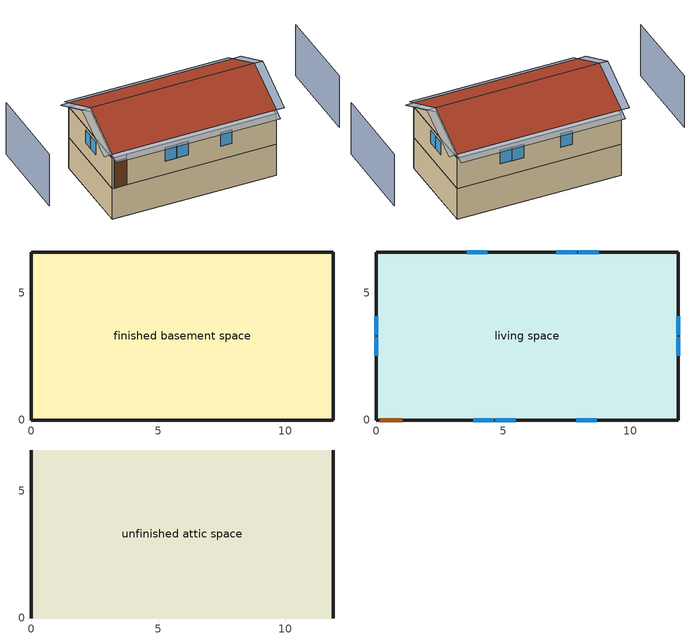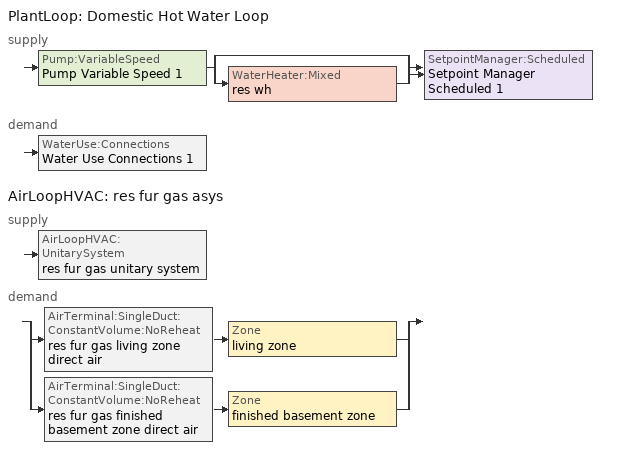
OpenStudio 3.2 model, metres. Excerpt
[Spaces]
finished basement space
 floor foundation (FloorFndGrndFinB): 0,0 0,6.6 11.89,6.6 11.89,0 z-2.44
 wall foundation (WallFndGrndFinB): 0,6.6 0,0 11.89,0 11.89,6.6 0,6.6 z-2.44:0
living space
 floor to finished basement space (FloorFinUninsFin): 0,0 0,6.6 11.89,6.6 11.89,0 z0
 wall outside (WallExtInsFin): 0,6.6 0,0 0.13,0 1.05,0 11.89,0 11.89,6.6 0,6.6 z0:2.44
 window (WindowConstruction): 3.82,0 4.63,0 / 4.69,0 5.5,0 / 7.87,0 8.68,0 / 8.76,6.6 7.96,6.6 / 7.89,6.6 7.09,6.6 / 4.37,6.6 3.56,6.6 z1.06:2.13; 0,4.07 0,3.33 / 0,3.27 0,2.53 / 11.89,2.53 11.89,3.27 / 11.89,3.33 11.89,4.07 z1.15:2.13
 door (Door): 0.15,0 1.02,0 z0:2.13
unfinished attic space
 floor to living space (FloorFinInsUnfinAttic): 0,6.6 11.89,6.6 11.89,0 0,0 z2.44
 wall outside (WallExtUninsUnfin): 0,3.3,4.09 0,6.6,2.44 0,0,2.44; 11.89,3.3,4.09 11.89,0,2.44 11.89,6.6,2.44
 roof outside (RoofUnfinInsExt): 11.89,3.3,4.39 0,3.3,4.39 0,0,2.74 11.89,0,2.74; 0,3.3,4.39 11.89,3.3,4.39 11.89,6.6,2.74 0,6.6,2.74
shading: -4.57,6.6 -4.57,0 / 16.46,0 16.46,6.6 z0:4.09; 11.89,3.33 11.89,4.07 / 0,3.27 0,2.53 / 0,4.07 0,3.33 / 11.89,2.53 11.89,3.27 z1.15:2.13; 4.37,6.6 3.56,6.6 / 3.82,0 4.63,0 / 7.89,6.6 7.09,6.6 / 4.69,0 5.5,0 / 7.87,0 8.68,0 / 8.76,6.6 7.96,6.6 z1.06:2.13; 12.5,0,2.74 12.5,3.3,4.39 11.89,3.3,4.39 11.89,0,2.74; -0.61,3.3,4.39 -0.61,0,2.74 0,0,2.74 0,3.3,4.39; 0,-0.61,2.44 11.89,-0.61,2.44 11.89,0,2.74 0,0,2.74; -0.61,6.6,2.74 -0.61,3.3,4.39 0,3.3,4.39 0,6.6,2.74; 12.5,3.3,4.39 12.5,6.6,2.74 11.89,6.6,2.74 11.89,3.3,4.39; 11.89,7.21,2.44 0,7.21,2.44 0,6.6,2.74 11.89,6.6,2.74
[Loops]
PlantLoop 'Domestic Hot Water Loop'
 supply: Pump:VariableSpeed 'Pump Variable Speed 1' > split
  | bypass
  | WaterHeater:Mixed 'res wh'
  join > SetpointManager:Scheduled 'Setpoint Manager Scheduled 1'
 demand: WaterUse:Connections 'Water Use Connections 1'
AirLoopHVAC 'res fur gas asys'
 supply: AirLoopHVAC:UnitarySystem 'res fur gas unitary system'
 demand: split
  | AirTerminal:SingleDuct:ConstantVolume:NoReheat 'res fur gas living zone direct air' > Zone 'living zone'
  | AirTerminal:SingleDuct:ConstantVolume:NoReheat 'res fur gas finished basement zone direct air' > Zone 'finished basement zone'
[Building]
Building 1: North Axis {deg}=180; Standards Number of Stories=2; Standards Number of Above Ground Stories=1; Standards Building Type=singlefamilydetached; Standards Number of Living Units=1
[Site]
Pittsburgh Allegheny Co Ap_PA_USA: Latitude {deg}=40.35; Longitude {deg}=-79.92; Time Zone {hr}=-5; Elevation {m}=380; Terrain=Suburbs
[ClimateZones]
Climate Zone Institution Name 1=Building America; Climate Zone Document Year 1=0; Climate Zone Value 1=Cold
[Site:WaterMainsTemperature]
Calculation Method=Correlation; Annual Average Outdoor Air Temperature {C}=11.2396; Maximum Difference In Monthly Average Outdoor Air Temperatures {deltaC}=22.1058
[Site:GroundTemperature:Deep]
11.2396, 11.2396, 11.2396, 11.2396, 11.2396, 11.2396, 11.2396, 11.2396, 11.2396, 11.2396, 11.2396, 11.2396
[Material] Roughness=Rough
Name | Thickness {m} | Conductivity {W/m-K} | Density {kg/m3} | Specific Heat {J/kg-K} | Thermal Absorptance | Solar Absorptance | Visible Absorptance
Drywall 0.5 in. | 0.0127 | 0.160291 | 801 | 837.4 | 0.9 | 0.5 | 0.1
FloorUATrussandIns | 0.0889 | 5.03713 | 37.0049 | 1207.88 | 0.9 | 0.5 | 0.9
Composition Shingles | 0.009525 | 0.162714 | 1121.4 | 1465.45 | 0.91 | 0.85 | 0.85
RoofSheathing | 0.01905 | 0.115458 | 512.64 | 1214.23 | 0.82 | 0.3 | 0.3
RoofUARoofIns | 0.18415 | 8.02397 | 37.0049 | 1207.88 | 0.91 | 0.85 | 0.91
Vinyl, Light | 0.009525 | 0.089435 | 177.822 | 1046.75 | 0.9 | 0.3 | 0.3
WallSheathing | 0.0127 | 0.115458 | 512.64 | 1214.23 | 0.82 | 0.3 | 0.3
WallStudAndCavity | 0.0889 | 0.338221 | 129.063 | 1212.76 | 0.9 | 0.3 | 0.9
WallStudAndCavity 1 | 0.0889 | 0.393744 | 83.0341 | 1211.67 | 0.9 | 0.3 | 0.9
WallStudAndCavity 2 | 0.0889 | 0.397942 | 83.0341 | 1211.67 | 0.82 | 0.3 | 0.3
res furniture material finished basement space | 0.1524 | 0.115458 | 640.8 | 1214.23 | 0.9 | 0.6 | 0.1
Concrete 8.0 in. | 0.2032 | 1.803125 | 2242.8 | 837.4 | 0.9
Concrete 4.0 in. | 0.1016 | 1.803125 | 2242.8 | 837.4 | 0.9
FloorFinStudAndAirFloor | 0.1397 | 0.557395 | 67.691 | 1210.98 | 0.9 | 0.5 | 0.9
Wood Floor | 0.015875 | 0.115458 | 544.68 | 1214.23
Floor Covering | 0.0127 | 0.0433444 | 54.468 | 1339.84 | 0.9 | 0.9
DoorMaterial | 0.04445 | 0.0612267 | 512.64 | 1214.23 | 0.82 | 0.3 | 0.3
[Construction]
FloorFinInsUnfinAttic: Drywall 0.5 in., FloorUATrussandIns
RoofUnfinInsExt: Composition Shingles, RoofSheathing, RoofUARoofIns
WallExtInsFin: Vinyl, Light, WallSheathing, WallStudAndCavity, Drywall 0.5 in.
WallExtUninsUnfin: Vinyl, Light, WallSheathing, WallStudAndCavity 1
WallIntFinUninsFin: WallStudAndCavity 2, Drywall 0.5 in.
res furniture construction finished basement space; res furniture construction living space: res furniture material finished basement space
WallFndGrndFinB: Concrete 8.0 in., Drywall 0.5 in.
FloorFndGrndFinB: Concrete 4.0 in.
FloorFinUninsFin: Drywall 0.5 in., FloorFinStudAndAirFloor, RoofSheathing, Wood Floor, Floor Covering
WindowConstruction: WindowMaterial
Door: DoorMaterial
[WindowMaterial:SimpleGlazingSystem]
WindowMaterial: U-Factor {W/m2-K}=2.78222; Solar Heat Gain Coefficient=0.56
[ThermalZone] Use Ideal Air Loads=No
Name | Thermostat
living zone | living zone temperature setpoint
unfinished attic zone
finished basement zone | finished basement zone temperature setpoint
[Sizing:Zone] Zone Cooling Design Supply Air Temperature Input Method=SupplyAirTemperature; Zone Cooling Design Supply Air Temperature {C}=14; Zone Cooling Design Supply Air Temperature Difference {deltaC}=11.11; Zone Heating Design Supply Air Temperature Input Method=SupplyAirTemperature; Zone Heating Design Supply Air Temperature {C}=40; Zone Heating Design Supply Air Temperature Difference {deltaC}=11.11; Zone Cooling Design Supply Air Humidity Ratio {kg-H2O/kg-air}=0.0085; Zone Heating Design Supply Air Humidity Ratio {kg-H2O/kg-air}=0.008; Cooling Design Air Flow Method=DesignDay; Heating Design Air Flow Method=DesignDay; Account for Dedicated Outdoor Air System=No; Dedicated Outdoor Air System Control Strategy=NeutralSupplyAir; Dedicated Outdoor Air Low Setpoint Temperature for Design {C}=autosize; Dedicated Outdoor Air High Setpoint Temperature for Design {C}=autosize
living zone; unfinished attic zone; finished basement zone
[Zone equipment]
living zone: res fur gas living zone direct air
finished basement zone: res fur gas finished basement zone direct air
[Space]
Name | Space Type | Thermal Zone | Building Unit
living space | Space Type 1 | living zone | unit 1
unfinished attic space | Space Type 2 | unfinished attic zone
finished basement space | Space Type 3 | finished basement zone | unit 1
[SpaceType]
Name | Standards Space Type
Space Type 1 | living
Space Type 2 | unfinished attic
Space Type 3 | finished basement
[BuildingUnit]
unit 1: Building Unit Type=Residential
[External:File]
schedules.csv: File=schedules.csv
[People:Definition] Number of People Calculation Method=People; Number of People {people}=0.5; Fraction Radiant=0.319734; Sensible Heat Fraction=0.573; Carbon Dioxide Generation Rate {m3/s-W}=0; Enable ASHRAE 55 Comfort Warnings=No; Mean Radiant Temperature Calculation Type=ZoneAveraged
res occupants|living space; res occupants|finished basement space
[People] Number of People Schedule=occupants; Activity Level Schedule=res occupants activity schedule; Multiplier=1
Name | People Definition | Space or SpaceType
res occupants|living space | res occupants|living space | living space
res occupants|finished basement space | res occupants|finished basement space | finished basement space
[InternalMass:Definition] Design Level Calculation Method=SurfaceArea
Name | Construction | Surface Area {m2}
finished basement space Partition; living space Partition | WallIntFinUninsFin | 78.5031
res furniture mass finished basement space | res furniture construction finished basement space | 31.4012
res furniture mass living space | res furniture construction living space | 31.4012
[InternalMass] Multiplier=1
Name | Internal Mass Definition | Space or SpaceType
finished basement space Partition | finished basement space Partition | finished basement space
living space Partition | living space Partition | living space
res furniture mass finished basement space | res furniture mass finished basement space | finished basement space
res furniture mass living space | res furniture mass living space | living space
[Foundation:Kiva]
Foundation Kiva 1: Wall Height Above Grade {m}=0.2032; Wall Depth Below Slab {m}=0.2032
[Foundation:Kiva:Settings]
Soil Conductivity {W/m-K}=1.731; Soil Density {kg/m3}=1842.3; Soil Specific Heat {J/kg-K}=418.7; Ground Solar Absorptivity=0.9; Ground Thermal Absorptivity=0.9; Ground Surface Roughness {m}=0.03; Far-Field Width {m}=40; Deep-Ground Boundary Condition=ZeroFlux; Deep-Ground Depth {m}=40; Minimum Cell Dimension {m}=0.02; Maximum Cell Growth Coefficient=1.5; Simulation Timestep=Hourly
[SurfaceProperty:ExposedFoundationPerimeter]
Surface 12: Exposed Perimeter Calculation Method=TotalExposedPerimeter; Total Exposed Perimeter {m}=36.9824
[PlantLoop]
Domestic Hot Water Loop: Glycol Concentration=0; Maximum Loop Flow Rate {m3/s}=0.01; Plant Loop Volume {m3}=0.003; Load Distribution Scheme=Optimal
[Sizing:Plant]
Domestic Hot Water Loop: Loop Type=Heating; Design Loop Exit Temperature {C}=51.6667; Loop Design Temperature Difference {deltaC}=5.55556; Sizing Option=NonCoincident; Zone Timesteps in Averaging Window=1; Coincident Sizing Factor Mode=None
[Pump:VariableSpeed]
Pump Variable Speed 1: Rated Flow Rate {m3/s}=0.01; Rated Pump Head {Pa}=1; Rated Power Consumption {W}=0; Motor Efficiency=1; Fraction of Motor Inefficiencies to Fluid Stream=0; Coefficient 1 of the Part Load Performance Curve=0; Coefficient 2 of the Part Load Performance Curve=1; Coefficient 3 of the Part Load Performance Curve=0; Coefficient 4 of the Part Load Performance Curve=0; Pump Control Type=Intermittent; Skin Loss Radiative Fraction=0.5; Design Power Sizing Method=PowerPerFlowPerPressure; Design Electric Power per Unit Flow Rate {W/(m3/s)}=348701.1; Design Shaft Power per Unit Flow Rate per Unit Head {W-s/m3-Pa}=1.28205; Design Minimum Flow Rate Fraction=0
[SetpointManager:Scheduled]
Setpoint Manager Scheduled 1: Control Variable=Temperature; Schedule=dhw temp
[WaterHeater:Mixed]
res wh: Tank Volume {m3}=0.143846; Setpoint Temperature Schedule=WH Setpoint Temp; Deadband Temperature Difference {deltaC}=2; Maximum Temperature Limit {C}=99; Heater Control Type=Cycle; Heater Maximum Capacity {W}=11722.8; Heater Minimum Capacity {W}=0; Heater Fuel Type=NaturalGas; Heater Thermal Efficiency=0.773298; Off Cycle Parasitic Fuel Consumption Rate {W}=0; Off Cycle Parasitic Fuel Type=Electricity; Off Cycle Parasitic Heat Fraction to Tank=0; On Cycle Parasitic Fuel Consumption Rate {W}=0; On Cycle Parasitic Fuel Type=Electricity; On Cycle Parasitic Heat Fraction to Tank=0; Ambient Temperature Indicator=ThermalZone; Ambient Temperature Thermal Zone=finished basement zone; Off Cycle Loss Coefficient to Ambient Temperature {W/K}=4.15693; Off Cycle Loss Fraction to Thermal Zone=0.64; On Cycle Loss Coefficient to Ambient Temperature {W/K}=4.15693; On Cycle Loss Fraction to Thermal Zone=1; Use Side Effectiveness=1; Source Side Effectiveness=1; Use Side Design Flow Rate {m3/s}=autosize; Source Side Design Flow Rate {m3/s}=autosize; Indirect Water Heating Recovery Time {hr}=1.5; Source Side Flow Control Mode=IndirectHeatPrimarySetpoint
[WaterHeater:Sizing]
res wh: Design Mode=PeakDraw; Time Storage Can Meet Peak Draw {hr}=0.538503; Time for Tank Recovery {hr}=0; Nominal Tank Volume for Autosizing Plant Connections {m3}=1
[WaterUse:Connections]
Water Use Connections 1: Drain Water Heat Exchanger Type=None; Drain Water Heat Exchanger Destination=Plant; Water Use Equipment Name 1=res shower; Water Use Equipment Name 2=res sink; Water Use Equipment Name 3=res bath; Water Use Equipment Name 4=res shower dist; Water Use Equipment Name 5=res sink dist; Water Use Equipment Name 6=res bath dist; Water Use Equipment Name 7=res cw
[WaterUse:Equipment:Definition]
Name | Peak Flow Rate {m3/s} | Target Temperature Schedule
res shower | 4.17029e-05 | fixtures temperature schedule
res sink | 2.29269e-05 | fixtures temperature schedule
res bath | 9.00152e-05 | fixtures temperature schedule
res shower dist; res sink dist; res bath dist | 0 | fixtures temperature schedule
res cw | 4.44807e-05 | res cw temperature schedule
[WaterUse:Equipment] Space=living space
Name | Water Use Equipment Definition | Flow Rate Fraction Schedule
res shower | res shower | showers
res sink | res sink | sinks
res bath | res bath | baths
res shower dist | res shower dist | showers
res sink dist | res sink dist | sinks
res bath dist | res bath dist | baths
res cw | res cw | clothes_washer
[OtherEquipment:Definition] Design Level Calculation Method=EquipmentLevel
Name | Design Level {W} | Fraction Latent | Fraction Radiant | Fraction Lost
res shower | 1198.91 | 0.486891 | 0 | 0
res sink | 230.069 | 0.311263 | 0 | 0
res bath | 1326.35 | 0 | 0 | 0
res hot water distribution | 3859.1 | 0 | 0 | 0
res cd gas | 8770.37 | 0.05 | 0.06 | 0.85
[OtherEquipment] Space or SpaceType=living space
Name | Other Equipment Definition | Schedule | Fuel Type
res shower | res shower | showers
res sink | res sink | sinks
res bath | res bath | baths
res hot water distribution | res hot water distribution | showers
res cd gas | res cd gas | clothes_dryer | NaturalGas
[EnergyManagementSystem:Sensor]
Name | Output Variable or Output Meter Index Key | Output Variable or Output Meter
res_shower_vol | res shower | Water Use Equipment Hot Water Volume
res_shower_tout | res wh | Water Heater Use Side Outlet Temperature
res_shower_mixsp | fixtures temperature schedule | Schedule Value
res_nv_pb_s |  | Site Outdoor Air Barometric Pressure
res_af_vw_s |  | Site Wind Speed
res_nv_wt_s |  | Site Outdoor Air Humidity Ratio
res_af_1_tin_s | living zone | Zone Mean Air Temperature
res_af_1_tt_s | living zone | Zone Outdoor Air Drybulb Temperature
res_nv_1_nva_s | res nv_1 avail schedule | Schedule Value
res_nv_1_sp_s | res nv_1 temp schedule | Schedule Value
res_ds_res_fur_gas_asys_fan_rtf_s | res fur gas htg supply fan | Fan Runtime Fraction
res_infil_1_range_sch_s | res mv_1 range exhaust schedule | Schedule Value
res_infil_1_bath_sch_s | res mv_1 bath exhaust schedule | Schedule Value
res_infil_1_dryer_sch_s | clothes_dryer_exhaust | Schedule Value
res_infil_1_wh_sch_s | Always On Discrete | Schedule Value
[EnergyManagementSystem:Program]
res_shower_sag: If res_shower_vol > 0; Set ShowerTime=SystemTimeStep; Else; Set ShowerTime=0; EndIf; If (res_shower_vol > 0) && (res_shower_mixsp > res_shower_tout); Set ShowerSag=SystemTimeStep; Set ShowerE=res_shower_vol*4141170*(res_shower_mixsp-res_shower_tout); Else; Set ShowerSag=0; Set ShowerE=0; EndIf
res_nv_1_program: Set Tdiff = res_af_1_tin_s-res_af_1_tt_s; Set dT = (@Abs Tdiff); Set pt = (@RhFnTdbWPb res_af_1_tt_s res_nv_wt_s res_nv_pb_s); Set NVA = 3213.9398025370783; Set Cs = 8.963020389461627e-05; Set Cw = 0.00012070110544924465; Set MNV = 1.0634549053440001; Set MHR = 0.0115; Set MRH = 0.7; Set temp1 = (res_nv_1_nva_s*NVA); Set SGNV = temp1*((((Cs*dT)+(Cw*(res_af_vw_s^2)))^0.5)/1000); If (res_nv_wt_s<MHR) && (pt<MRH) && (res_af_1_tin_s>res_nv_1_sp_s); Set temp2 = (res_af_1_tin_s-res_nv_1_sp_s); Set NVadj1 = temp2/(res_af_1_tin_s-res_af_1_tt_s); Set NVadj2 = (@Min NVadj1 1); Set NVadj3 = (@Max NVadj2 0); Set NVadj = SGNV*NVadj3; Set res_nv_1_flow_act = (@Min NVadj MNV); Else; Set res_nv_1_flow_act = 0; EndIf
res_infil_1_program: Set p_m = 0.14; Set p_s = 0.22; Set s_m = 270; Set s_s = 370; Set z_m = 9.99744; Set z_s = 2.4384; Set f_t = (((s_m/z_m)^p_m)*((z_s/s_s)^p_s)); Set Tdiff = res_af_1_tin_s-res_af_1_tt_s; Set dT = @Abs Tdiff; Set c = 0.1264; Set Cs = 0.0719; Set Cw = 0.1461; Set n = 0.65; Set sft = (f_t*0.86); Set temp1 = ((c*Cw)*((sft*res_af_vw_s)^(2*n)))^2; Set Qn = (((c*Cs*(dT^n))^2)+temp1)^0.5; Set Tdiff = res_af_1_tin_s-res_af_1_tt_s; Set QWHV = res_infil_1_wh_sch_s*0.0; Set Qrange = res_infil_1_range_sch_s*0.0472; Set Qdryer = res_infil_1_dryer_sch_s*0.0472; Set Qbath = res_infil_1_bath_sch_s*0.0472; Set QductsOut = 0; Set QductsIn = 0; Set Qout = Qrange+Qbath+Qdryer+QductsOut; Set Qin = QWHV+QductsIn; Set faneff_wh = 1; Set res_infil_1_house_fan_act = (QWHV*300)/faneff_wh*0; Set faneff_sp = 0.4719474432000001; Set res_infil_1_range_fan_act = (Qrange*300)/faneff_sp; Set res_infil_1_bath_fan_act = (Qbath*300)/faneff_sp; Set Qfan = (@Max Qout Qin); If Qfan > 0; Set Qavg = ((Qout + Qin) / 2.0); If ((@Abs (Qout - Qavg)) / Qavg) <= 0.1; Set phi = 1; Else; Set phi = (Qn / (Qn + Qfan)); EndIf; Set Qinf_adj = phi * Qn; Else; Set Qinf_adj = Qn; EndIf; Set res_infil_1_flow_act = Qfan + Qinf_adj
[EnergyManagementSystem:ProgramCallingManager]
res shower sag: EndOfSystemTimestepAfterHVACReporting; res_shower_sag
res af_1 program calling manager: BeginTimestepBeforePredictor; res_infil_1_program; res_nv_1_program
[EnergyManagementSystem:OutputVariable] Type of Data in Variable=Summed; Update Frequency=SystemTimestep; EMS Program or Subroutine=res_shower_sag
Name | EMS Variable | Units
Unmet Shower Energy|unit 1 | ShowerE | J
Unmet Shower Time|unit 1 | ShowerSag | hr
Shower Draw Time|unit 1 | ShowerTime | hr
[Coil:Heating:Gas]
res fur gas heating coil: Availability Schedule=Always On Discrete; Gas Burner Efficiency=0.76; Nominal Capacity {W}=17170.3; Parasitic Electric Load {W}=76; Parasitic Gas Load {W}=0; Fuel Type=NaturalGas
[Fan:OnOff]
res fur gas htg supply fan: Availability Schedule=Always On Discrete; Fan Total Efficiency=0.75; Pressure Rise {Pa}=794.58; Maximum Flow Rate {m3/s}=0.52361; Motor Efficiency=1; Motor In Airstream Fraction=1; Fan Power Ratio Function of Speed Ratio Curve=Fan On Off Power Curve; Fan Efficiency Ratio Function of Speed Ratio Curve=Fan On Off Efficiency Curve
[AirLoopHVAC:UnitarySystem]
res fur gas unitary system: Control Type=Load; Controlling Zone or Thermostat Location=living zone; Dehumidification Control Type=None; Availability Schedule=Always On Discrete; Supply Fan=res fur gas htg supply fan; Fan Placement=BlowThrough; Supply Air Fan Operating Mode Schedule=Always Off Discrete; Heating Coil=res fur gas heating coil; DX Heating Coil Sizing Ratio=1; Use DOAS DX Cooling Coil=No; DOAS DX Cooling Coil Leaving Minimum Air Temperature {C}=2; Latent Load Control=SensibleOnlyLoadControl; Supply Air Flow Rate Method During Cooling Operation=SupplyAirFlowRate; Supply Air Flow Rate During Cooling Operation {m3/s}=0; Supply Air Flow Rate Method During Heating Operation=SupplyAirFlowRate; Supply Air Flow Rate During Heating Operation {m3/s}=0.523606; Supply Air Flow Rate When No Cooling or Heating is Required {m3/s}=0; Maximum Supply Air Temperature {C}=48.8889; Maximum Outdoor Dry-Bulb Temperature for Supplemental Heater Operation {C}=21; Maximum Cycling Rate {cycles/hr}=2.5; Heat Pump Time Constant {s}=60; Fraction of On-Cycle Power Use=0.01; Heat Pump Fan Delay Time {s}=60; Ancilliary On-Cycle Electric Power {W}=0; Ancilliary Off-Cycle Electric Power {W}=0
[AirLoopHVAC]
res fur gas asys: Availability Schedule=Always On Discrete; Design Supply Air Flow Rate {m3/s}=0.523606; Design Return Air Flow Fraction of Supply Air Flow=1
[Sizing:System]
res fur gas asys: Type of Load to Size On=Sensible; Design Outdoor Air Flow Rate {m3/s}=Autosize; Central Heating Maximum System Air Flow Ratio=0.3; Preheat Design Temperature {C}=7; Preheat Design Humidity Ratio {kg-H2O/kg-Air}=0.008; Precool Design Temperature {C}=12.8; Precool Design Humidity Ratio {kg-H2O/kg-Air}=0.008; Central Cooling Design Supply Air Temperature {C}=12.8; Central Heating Design Supply Air Temperature {C}=16.7; Sizing Option=NonCoincident; 100% Outdoor Air in Cooling=Yes; 100% Outdoor Air in Heating=Yes; Central Cooling Design Supply Air Humidity Ratio {kg-H2O/kg-Air}=0.0085; Central Heating Design Supply Air Humidity Ratio {kg-H2O/kg-Air}=0.008; Cooling Design Air Flow Method=DesignDay; Cooling Design Air Flow Rate {m3/s}=0; Heating Design Air Flow Method=DesignDay; Heating Design Air Flow Rate {m3/s}=0; System Outdoor Air Method=ZoneSum; Zone Maximum Outdoor Air Fraction=1; Cooling Supply Air Flow Rate Per Floor Area {m3/s-m2}=0.00996765; Cooling Fraction of Autosized Cooling Supply Air Flow Rate=1; Cooling Supply Air Flow Rate Per Unit Cooling Capacity {m3/s-W}=3.94755e-05; Heating Supply Air Flow Rate Per Floor Area {m3/s-m2}=0.00996765; Heating Fraction of Autosized Heating Supply Air Flow Rate=1; Heating Fraction of Autosized Cooling Supply Air Flow Rate=1; Heating Supply Air Flow Rate Per Unit Heating Capacity {m3/s-W}=3.15882e-05; Cooling Design Capacity Method=CoolingDesignCapacity; Cooling Design Capacity {W}=autosize; Cooling Design Capacity Per Floor Area {W/m2}=234.7; Fraction of Autosized Cooling Design Capacity=1; Heating Design Capacity Method=HeatingDesignCapacity; Heating Design Capacity {W}=autosize; Heating Design Capacity Per Floor Area {W/m2}=157; Fraction of Autosized Heating Design Capacity=1; Central Cooling Capacity Control Method=OnOff
[AirTerminal:SingleDuct:ConstantVolume:NoReheat] Availability Schedule=Always On Discrete
Name | Maximum Air Flow Rate {m3/s}
res fur gas living zone direct air | 0.440601
res fur gas finished basement zone direct air | 0.0830044
[ThermostatSetpoint:DualSetpoint] Heating Setpoint Temperature Schedule=res heating setpoint; Cooling Setpoint Temperature Schedule=res cooling setpoint
finished basement zone temperature setpoint; living zone temperature setpoint
[ElectricEquipment:Definition] Design Level Calculation Method=EquipmentLevel
Name | Design Level {W} | Fraction Latent | Fraction Radiant | Fraction Lost
res ceil fan | 0 | 0 | 0.558 | 0
res refrig | 65.0889 | 0 | 0 | 0
res cw | 817.706 | 0 | 0.48 | 0.2
res cd electric | 660.135 | 0 | 0.6 | 0
res range electric | 1721.19 | 0.3 | 0.24 | 0.3
res misc plug loads|living space; res misc plug loads|finished basement space | 206.511 | 0.021 | 0.558 | 0.049
res freezer | 47.9573 | 0 | 0 | 0
res infil_1 house fan; res infil_1 range fan; res infil_1 bath fan | 0 | 0 | 0 | 1
[ElectricEquipment]
Name | Electric Equipment Definition | Space or SpaceType | Schedule
res ceil fan | res ceil fan | living space | ceiling_fan
res refrig | res refrig | living space | res refrig schedule
res cw | res cw | living space | clothes_washer_power
res cd electric | res cd electric | living space | clothes_dryer
res range electric | res range electric | living space | cooking_range
res misc plug loads|living space | res misc plug loads|living space | living space | plug_loads
res misc plug loads|finished basement space | res misc plug loads|finished basement space | finished basement space | plug_loads
res freezer | res freezer | finished basement space | res freezer schedule
res infil_1 house fan | res infil_1 house fan | living space | Always On Discrete
res infil_1 range fan | res infil_1 range fan | living space | Always On Discrete
res infil_1 bath fan | res infil_1 bath fan | living space | Always On Discrete
[Lights:Definition] Design Level Calculation Method=LightingLevel; Lighting Level {W}=513.207; Fraction Radiant=0.6; Fraction Visible=0.2; Return Air Fraction=0
res lighting interior living space; res lighting interior finished basement space
[Lights] Schedule=lighting_interior; Fraction Replaceable=1
Name | Lights Definition | Space or SpaceType
res lighting interior living space | res lighting interior living space | living space
res lighting interior finished basement space | res lighting interior finished basement space | finished basement space
[Exterior:Lights:Definition]
res lighting exterior: Design Level {W}=45.1132
[Exterior:Lights]
res lighting exterior: Exterior Lights Definition=res lighting exterior; Schedule=lighting_exterior
[GasEquipment:Definition]
res gas fireplace: Design Level Calculation Method=EquipmentLevel; Design Level {W}=359.57; Fraction Latent=0; Fraction Radiant=0; Fraction Lost=0
[GasEquipment]
res gas fireplace: Gas Equipment Definition=res gas fireplace; Space or SpaceType=living space; Schedule=fuel_loads_fireplace
[SpaceInfiltration:EffectiveLeakageArea]
res infil|unfinished attic space: Space or SpaceType=unfinished attic space; Schedule=Always On Discrete; Effective Air Leakage Area {cm2}=2614.15; Stack Coefficient=0.000135919; Wind Coefficient=6.43021e-05
[SpaceInfiltration:DesignFlowRate] Space or SpaceType=living space; Schedule=Always On Discrete; Design Flow Rate Calculation Method=Flow/Space; Design Flow Rate {m3/s}=0
res nv_1 flow; res infil_1 flow
[EnergyManagementSystem:Actuator]
Name | Actuated Component | Actuated Component Type | Actuated Component Control Type
res_nv_1_flow_act | res nv_1 flow | Zone Infiltration | Air Exchange Flow Rate
res_infil_1_house_fan_act | res infil_1 house fan | ElectricEquipment | Electricity Rate
res_infil_1_range_fan_act | res infil_1 range fan | ElectricEquipment | Electricity Rate
res_infil_1_bath_fan_act | res infil_1 bath fan | ElectricEquipment | Electricity Rate
res_infil_1_flow_act | res infil_1 flow | Zone Infiltration | Air Exchange Flow Rate
[Schedule:File] External File=schedules.csv; Rows to Skip at Top=1; Number of Hours of Data=8760; Minutes per Item=15
Name | Column Number
occupants | 1
showers | 14
sinks | 15
baths | 13
ceiling_fan | 16
clothes_washer | 9
clothes_washer_power | 10
clothes_dryer | 11
cooking_range | 6
lighting_interior | 2
lighting_exterior | 3
plug_loads | 17
fuel_loads_fireplace | 22
clothes_dryer_exhaust | 12
[Schedule:Constant]
Name | Value
res occupants activity schedule | 112.539
dhw temp; WH Setpoint Temp | 51.6667
fixtures temperature schedule | 43.3333
Always On Discrete | 1
Always Off Discrete | 0
res cw temperature schedule | 52.666
[Schedule:Ruleset]
Name | Default Day Schedule | Summer Design Day Schedule | Winter Design Day Schedule
res heating setpoint | Schedule Day 6 | res heating setpoint summer design | res heating setpoint winter design
res cooling setpoint | Schedule Day 7 | res cooling setpoint summer design | res cooling setpoint winter design
res refrig schedule | Schedule Day 8 | res refrig schedule summer design | res refrig schedule winter design
res freezer schedule | Schedule Day 13 | res freezer schedule summer design | res freezer schedule winter design
res nv_1 temp schedule | Schedule Day 16
res nv_1 avail schedule | Schedule Day 17
res mv_1 range exhaust schedule | Schedule Day 20 | res mv_1 range exhaust schedule summer design | res mv_1 range exhaust schedule winter design
res mv_1 bath exhaust schedule | Schedule Day 21 | res mv_1 bath exhaust schedule summer design | res mv_1 bath exhaust schedule winter design
[Schedule:Day]
Schedule Day 6; Schedule Day 7; Schedule Day 8; res refrig schedule winter design; Schedule Day 13; res freezer schedule winter design; Schedule Day 16; Schedule Day 17; Schedule Day 20; res mv_1 range exhaust schedule winter design; Schedule Day 21; res mv_1 bath exhaust schedule winter design: 24, 0, 0
res heating setpoint allday1; res heating setpoint allday2; res heating setpoint allday3; res heating setpoint allday4; res heating setpoint allday5; res heating setpoint allday6; res heating setpoint allday7; res heating setpoint allday8; res heating setpoint allday9; res heating setpoint allday10; res heating setpoint allday11; res heating setpoint allday12; res cooling setpoint allday1; res cooling setpoint allday2; res cooling setpoint allday3; res cooling setpoint allday4; res cooling setpoint allday5; res cooling setpoint allday10; res cooling setpoint allday11; res cooling setpoint allday12: 24, 0, 19.7222
res heating setpoint winter design; res cooling setpoint winter design: 24, 0, 21.1111
res heating setpoint summer design; res cooling setpoint summer design: 24, 0, 23.8889
res cooling setpoint allday6; res cooling setpoint allday7; res cooling setpoint allday8; res cooling setpoint allday9: 1, 0, 19.7222, 2, 0, 19.7222, 3, 0, 19.7222, 4, 0, 19.7222, 5, 0, 19.7222, 6, 0, 19.7222, 7, 0, 19.7222, 8, 0, 19.7222, 9, 0, 19.7222, 10, 0, 19.7222, 11, 0, 19.7222, 12, 0, 19.7222, 13, 0, 19.7222, 14, 0, 19.7222, 15, 0, 19.7222, 16, 0, 19.7222, 17, 0, 19.7222, 18, 0, 19.7222, 19, 0, 19.7222, 20, 0, 19.7222, 21, 0, 19.7222, 22, 0, 19.7222, 23, 0, 19.7222, 24, 0, 19.7222
res refrig schedule allday1; res refrig schedule allday12; res freezer schedule allday1; res freezer schedule allday12: 1, 0, 0.610949, 2, 0, 0.595675, 3, 0, 0.580401, 4, 0, 0.565128, 6, 0, 0.549854, 7, 0, 0.580401, 8, 0, 0.610949, 10, 0, 0.626223, 12, 0, 0.610949, 15, 0, 0.641496, 16, 0, 0.626223, 17, 0, 0.672044, 18, 0, 0.733139, 19, 0, 0.763686, 20, 0, 0.733139, 21, 0, 0.717865, 22, 0, 0.702591, 23, 0, 0.672044, 24, 0, 0.626223
res refrig schedule allday2; res freezer schedule allday2: 1, 0, 0.609489, 2, 0, 0.594252, 3, 0, 0.579015, 4, 0, 0.563777, 6, 0, 0.54854, 7, 0, 0.579015, 8, 0, 0.609489, 10, 0, 0.624726, 12, 0, 0.609489, 15, 0, 0.639964, 16, 0, 0.624726, 17, 0, 0.670438, 18, 0, 0.731387, 19, 0, 0.761861, 20, 0, 0.731387, 21, 0, 0.71615, 22, 0, 0.700912, 23, 0, 0.670438, 24, 0, 0.624726
res refrig schedule allday3; res refrig schedule allday4; res refrig schedule allday5; res freezer schedule allday3; res freezer schedule allday4; res freezer schedule allday5: 1, 0, 0.791241, 2, 0, 0.77146, 3, 0, 0.751679, 4, 0, 0.731898, 6, 0, 0.712117, 7, 0, 0.751679, 8, 0, 0.791241, 10, 0, 0.811022, 12, 0, 0.791241, 15, 0, 0.830803, 16, 0, 0.811022, 17, 0, 0.870365, 18, 0, 0.949489, 19, 0, 0.989051, 20, 0, 0.949489, 21, 0, 0.929708, 22, 0, 0.909927, 23, 0, 0.870365, 24, 0, 0.811022
res refrig schedule allday6; res refrig schedule allday7; res refrig schedule allday8; res refrig schedule allday9; res freezer schedule allday6; res freezer schedule allday7; res freezer schedule allday8; res freezer schedule allday9: 1, 0, 0.8, 2, 0, 0.78, 3, 0, 0.76, 4, 0, 0.74, 6, 0, 0.72, 7, 0, 0.76, 8, 0, 0.8, 10, 0, 0.82, 12, 0, 0.8, 15, 0, 0.84, 16, 0, 0.82, 17, 0, 0.88, 18, 0, 0.96, 19, 0, 1, 20, 0, 0.96, 21, 0, 0.94, 22, 0, 0.92, 23, 0, 0.88, 24, 0, 0.82
res refrig schedule allday10; res freezer schedule allday10: 1, 0, 0.679562, 2, 0, 0.662573, 3, 0, 0.645584, 4, 0, 0.628595, 6, 0, 0.611606, 7, 0, 0.645584, 8, 0, 0.679562, 10, 0, 0.696551, 12, 0, 0.679562, 15, 0, 0.71354, 16, 0, 0.696551, 17, 0, 0.747518, 18, 0, 0.815474, 19, 0, 0.849453, 20, 0, 0.815474, 21, 0, 0.798485, 22, 0, 0.781496, 23, 0, 0.747518, 24, 0, 0.696551
res refrig schedule allday11; res freezer schedule allday11: 1, 0, 0.675182, 2, 0, 0.658303, 3, 0, 0.641423, 4, 0, 0.624544, 6, 0, 0.607664, 7, 0, 0.641423, 8, 0, 0.675182, 10, 0, 0.692062, 12, 0, 0.675182, 15, 0, 0.708942, 16, 0, 0.692062, 17, 0, 0.742701, 18, 0, 0.810219, 19, 0, 0.843978, 20, 0, 0.810219, 21, 0, 0.793339, 22, 0, 0.77646, 23, 0, 0.742701, 24, 0, 0.692062
res refrig schedule summer design; res freezer schedule summer design; res mv_1 range exhaust schedule summer design; res mv_1 bath exhaust schedule summer design: 24, 0, 1
res nv_1 temp schedule allday1; res nv_1 temp schedule allday2; res nv_1 temp schedule allday3; res nv_1 temp schedule allday4; res nv_1 temp schedule allday10; res nv_1 temp schedule allday11; res nv_1 temp schedule allday12: 24, 0, 19.1667
res nv_1 temp schedule allday5; res nv_1 temp schedule allday6; res nv_1 temp schedule allday7; res nv_1 temp schedule allday8; res nv_1 temp schedule allday9: 24, 0, 20.2778
res nv_1 availability schedule allday1 on; res nv_1 availability schedule allday1 on 1; res nv_1 availability schedule allday1 on 2; res nv_1 availability schedule allday1 on 3; res nv_1 availability schedule allday1 on 4; res nv_1 availability schedule allday1 on 5; res nv_1 availability schedule allday1 on 6; res nv_1 availability schedule allday1 on 7; res nv_1 availability schedule allday1 on 8; res nv_1 availability schedule allday1 on 9; res nv_1 availability schedule allday1 on 10; res nv_1 availability schedule allday1 on 11: 1, 0, 1, 2, 0, 1, 3, 0, 1, 4, 0, 1, 5, 0, 1, 6, 0, 1, 7, 0, 1, 8, 0, 1, 9, 0, 1, 10, 0, 1, 11, 0, 1, 12, 0, 1, 13, 0, 1, 14, 0, 1, 15, 0, 1, 16, 0, 1, 17, 0, 1, 18, 0, 1, 19, 0, 1, 20, 0, 1, 21, 0, 1, 22, 0, 1, 23, 0, 1, 24, 0, 1
res mv_1 range exhaust schedule allday1; res mv_1 range exhaust schedule allday2; res mv_1 range exhaust schedule allday3; res mv_1 range exhaust schedule allday4; res mv_1 range exhaust schedule allday5; res mv_1 range exhaust schedule allday6; res mv_1 range exhaust schedule allday7; res mv_1 range exhaust schedule allday8; res mv_1 range exhaust schedule allday9; res mv_1 range exhaust schedule allday10; res mv_1 range exhaust schedule allday11; res mv_1 range exhaust schedule allday12: 12, 0, 0, 13, 0, 1, 24, 0, 0
res mv_1 bath exhaust schedule allday1; res mv_1 bath exhaust schedule allday2; res mv_1 bath exhaust schedule allday3; res mv_1 bath exhaust schedule allday4; res mv_1 bath exhaust schedule allday5; res mv_1 bath exhaust schedule allday6; res mv_1 bath exhaust schedule allday7; res mv_1 bath exhaust schedule allday8; res mv_1 bath exhaust schedule allday9; res mv_1 bath exhaust schedule allday10; res mv_1 bath exhaust schedule allday11; res mv_1 bath exhaust schedule allday12: 8, 0, 0, 9, 0, 1, 24, 0, 0
[Schedule:Rule] Apply Monday=Yes; Apply Wednesday=Yes; Apply Friday=Yes; Date Specification Type=DateRange; Start Day=1
Name | Schedule Ruleset | Rule Order | Day Schedule | Apply Sunday | Apply Tuesday | Apply Thursday | Apply Saturday | Start Month | End Month | End Day
res heating setpoint allday rule1 | res heating setpoint | 11 | res heating setpoint allday1 | Yes | Yes | Yes | Yes | 1 | 1 | 31
res heating setpoint allday rule2 | res heating setpoint | 10 | res heating setpoint allday2 | Yes | Yes | Yes | Yes | 2 | 2 | 28
res heating setpoint allday rule3 | res heating setpoint | 9 | res heating setpoint allday3 | Yes | Yes | Yes | Yes | 3 | 3 | 31
res heating setpoint allday rule4 | res heating setpoint | 8 | res heating setpoint allday4 | Yes | Yes | Yes | Yes | 4 | 4 | 30
res heating setpoint allday rule5 | res heating setpoint | 7 | res heating setpoint allday5 | Yes | Yes | Yes | Yes | 5 | 5 | 31
res heating setpoint allday rule6 | res heating setpoint | 6 | res heating setpoint allday6 | Yes | Yes | Yes | Yes | 6 | 6 | 30
res heating setpoint allday rule7 | res heating setpoint | 5 | res heating setpoint allday7 | Yes | Yes | Yes | Yes | 7 | 7 | 31
res heating setpoint allday rule8 | res heating setpoint | 4 | res heating setpoint allday8 | Yes | Yes | Yes | Yes | 8 | 8 | 31
res heating setpoint allday rule9 | res heating setpoint | 3 | res heating setpoint allday9 | Yes | Yes | Yes | Yes | 9 | 9 | 30
res heating setpoint allday rule10 | res heating setpoint | 2 | res heating setpoint allday10 | Yes | Yes | Yes | Yes | 10 | 10 | 31
res heating setpoint allday rule11 | res heating setpoint | 1 | res heating setpoint allday11 | Yes | Yes | Yes | Yes | 11 | 11 | 30
res heating setpoint allday rule12 | res heating setpoint | 0 | res heating setpoint allday12 | Yes | Yes | Yes | Yes | 12 | 12 | 31
res cooling setpoint allday rule1 | res cooling setpoint | 11 | res cooling setpoint allday1 | Yes | Yes | Yes | Yes | 1 | 1 | 31
res cooling setpoint allday rule2 | res cooling setpoint | 10 | res cooling setpoint allday2 | Yes | Yes | Yes | Yes | 2 | 2 | 28
res cooling setpoint allday rule3 | res cooling setpoint | 9 | res cooling setpoint allday3 | Yes | Yes | Yes | Yes | 3 | 3 | 31
res cooling setpoint allday rule4 | res cooling setpoint | 8 | res cooling setpoint allday4 | Yes | Yes | Yes | Yes | 4 | 4 | 30
res cooling setpoint allday rule5 | res cooling setpoint | 7 | res cooling setpoint allday5 | Yes | Yes | Yes | Yes | 5 | 5 | 31
res cooling setpoint allday rule6 | res cooling setpoint | 6 | res cooling setpoint allday6 | Yes | Yes | Yes | Yes | 6 | 6 | 30
res cooling setpoint allday rule7 | res cooling setpoint | 5 | res cooling setpoint allday7 | Yes | Yes | Yes | Yes | 7 | 7 | 31
res cooling setpoint allday rule8 | res cooling setpoint | 4 | res cooling setpoint allday8 | Yes | Yes | Yes | Yes | 8 | 8 | 31
res cooling setpoint allday rule9 | res cooling setpoint | 3 | res cooling setpoint allday9 | Yes | Yes | Yes | Yes | 9 | 9 | 30
res cooling setpoint allday rule10 | res cooling setpoint | 2 | res cooling setpoint allday10 | Yes | Yes | Yes | Yes | 10 | 10 | 31
res cooling setpoint allday rule11 | res cooling setpoint | 1 | res cooling setpoint allday11 | Yes | Yes | Yes | Yes | 11 | 11 | 30
res cooling setpoint allday rule12 | res cooling setpoint | 0 | res cooling setpoint allday12 | Yes | Yes | Yes | Yes | 12 | 12 | 31
res refrig schedule allday rule1 | res refrig schedule | 11 | res refrig schedule allday1 | Yes | Yes | Yes | Yes | 1 | 1 | 31
res refrig schedule allday rule2 | res refrig schedule | 10 | res refrig schedule allday2 | Yes | Yes | Yes | Yes | 2 | 2 | 28
res refrig schedule allday rule3 | res refrig schedule | 9 | res refrig schedule allday3 | Yes | Yes | Yes | Yes | 3 | 3 | 31
res refrig schedule allday rule4 | res refrig schedule | 8 | res refrig schedule allday4 | Yes | Yes | Yes | Yes | 4 | 4 | 30
res refrig schedule allday rule5 | res refrig schedule | 7 | res refrig schedule allday5 | Yes | Yes | Yes | Yes | 5 | 5 | 31
res refrig schedule allday rule6 | res refrig schedule | 6 | res refrig schedule allday6 | Yes | Yes | Yes | Yes | 6 | 6 | 30
res refrig schedule allday rule7 | res refrig schedule | 5 | res refrig schedule allday7 | Yes | Yes | Yes | Yes | 7 | 7 | 31
res refrig schedule allday rule8 | res refrig schedule | 4 | res refrig schedule allday8 | Yes | Yes | Yes | Yes | 8 | 8 | 31
res refrig schedule allday rule9 | res refrig schedule | 3 | res refrig schedule allday9 | Yes | Yes | Yes | Yes | 9 | 9 | 30
res refrig schedule allday rule10 | res refrig schedule | 2 | res refrig schedule allday10 | Yes | Yes | Yes | Yes | 10 | 10 | 31
res refrig schedule allday rule11 | res refrig schedule | 1 | res refrig schedule allday11 | Yes | Yes | Yes | Yes | 11 | 11 | 30
res refrig schedule allday rule12 | res refrig schedule | 0 | res refrig schedule allday12 | Yes | Yes | Yes | Yes | 12 | 12 | 31
res freezer schedule allday rule1 | res freezer schedule | 11 | res freezer schedule allday1 | Yes | Yes | Yes | Yes | 1 | 1 | 31
res freezer schedule allday rule2 | res freezer schedule | 10 | res freezer schedule allday2 | Yes | Yes | Yes | Yes | 2 | 2 | 28
res freezer schedule allday rule3 | res freezer schedule | 9 | res freezer schedule allday3 | Yes | Yes | Yes | Yes | 3 | 3 | 31
res freezer schedule allday rule4 | res freezer schedule | 8 | res freezer schedule allday4 | Yes | Yes | Yes | Yes | 4 | 4 | 30
res freezer schedule allday rule5 | res freezer schedule | 7 | res freezer schedule allday5 | Yes | Yes | Yes | Yes | 5 | 5 | 31
res freezer schedule allday rule6 | res freezer schedule | 6 | res freezer schedule allday6 | Yes | Yes | Yes | Yes | 6 | 6 | 30
res freezer schedule allday rule7 | res freezer schedule | 5 | res freezer schedule allday7 | Yes | Yes | Yes | Yes | 7 | 7 | 31
res freezer schedule allday rule8 | res freezer schedule | 4 | res freezer schedule allday8 | Yes | Yes | Yes | Yes | 8 | 8 | 31
res freezer schedule allday rule9 | res freezer schedule | 3 | res freezer schedule allday9 | Yes | Yes | Yes | Yes | 9 | 9 | 30
res freezer schedule allday rule10 | res freezer schedule | 2 | res freezer schedule allday10 | Yes | Yes | Yes | Yes | 10 | 10 | 31
res freezer schedule allday rule11 | res freezer schedule | 1 | res freezer schedule allday11 | Yes | Yes | Yes | Yes | 11 | 11 | 30
res freezer schedule allday rule12 | res freezer schedule | 0 | res freezer schedule allday12 | Yes | Yes | Yes | Yes | 12 | 12 | 31
res nv_1 temp schedule allday rule1 | res nv_1 temp schedule | 11 | res nv_1 temp schedule allday1 | Yes | Yes | Yes | Yes | 1 | 1 | 31
res nv_1 temp schedule allday rule2 | res nv_1 temp schedule | 10 | res nv_1 temp schedule allday2 | Yes | Yes | Yes | Yes | 2 | 2 | 28
res nv_1 temp schedule allday rule3 | res nv_1 temp schedule | 9 | res nv_1 temp schedule allday3 | Yes | Yes | Yes | Yes | 3 | 3 | 31
res nv_1 temp schedule allday rule4 | res nv_1 temp schedule | 8 | res nv_1 temp schedule allday4 | Yes | Yes | Yes | Yes | 4 | 4 | 30
res nv_1 temp schedule allday rule5 | res nv_1 temp schedule | 7 | res nv_1 temp schedule allday5 | Yes | Yes | Yes | Yes | 5 | 5 | 31
res nv_1 temp schedule allday rule6 | res nv_1 temp schedule | 6 | res nv_1 temp schedule allday6 | Yes | Yes | Yes | Yes | 6 | 6 | 30
res nv_1 temp schedule allday rule7 | res nv_1 temp schedule | 5 | res nv_1 temp schedule allday7 | Yes | Yes | Yes | Yes | 7 | 7 | 31
res nv_1 temp schedule allday rule8 | res nv_1 temp schedule | 4 | res nv_1 temp schedule allday8 | Yes | Yes | Yes | Yes | 8 | 8 | 31
res nv_1 temp schedule allday rule9 | res nv_1 temp schedule | 3 | res nv_1 temp schedule allday9 | Yes | Yes | Yes | Yes | 9 | 9 | 30
res nv_1 temp schedule allday rule10 | res nv_1 temp schedule | 2 | res nv_1 temp schedule allday10 | Yes | Yes | Yes | Yes | 10 | 10 | 31
res nv_1 temp schedule allday rule11 | res nv_1 temp schedule | 1 | res nv_1 temp schedule allday11 | Yes | Yes | Yes | Yes | 11 | 11 | 30
res nv_1 temp schedule allday rule12 | res nv_1 temp schedule | 0 | res nv_1 temp schedule allday12 | Yes | Yes | Yes | Yes | 12 | 12 | 31
res nv_1 availability schedule allday ruleset1 on | res nv_1 avail schedule | 11 | res nv_1 availability schedule allday1 on |  |  |  |  | 1 | 1 | 31
res nv_1 availability schedule allday ruleset2 on | res nv_1 avail schedule | 10 | res nv_1 availability schedule allday1 on 1 |  |  |  |  | 2 | 2 | 28
res nv_1 availability schedule allday ruleset3 on | res nv_1 avail schedule | 9 | res nv_1 availability schedule allday1 on 2 |  |  |  |  | 3 | 3 | 31
res nv_1 availability schedule allday ruleset4 on | res nv_1 avail schedule | 8 | res nv_1 availability schedule allday1 on 3 |  |  |  |  | 4 | 4 | 30
res nv_1 availability schedule allday ruleset5 on | res nv_1 avail schedule | 7 | res nv_1 availability schedule allday1 on 4 |  |  |  |  | 5 | 5 | 31
res nv_1 availability schedule allday ruleset6 on | res nv_1 avail schedule | 6 | res nv_1 availability schedule allday1 on 5 |  |  |  |  | 6 | 6 | 30
res nv_1 availability schedule allday ruleset7 on | res nv_1 avail schedule | 5 | res nv_1 availability schedule allday1 on 6 |  |  |  |  | 7 | 7 | 31
res nv_1 availability schedule allday ruleset8 on | res nv_1 avail schedule | 4 | res nv_1 availability schedule allday1 on 7 |  |  |  |  | 8 | 8 | 31
res nv_1 availability schedule allday ruleset9 on | res nv_1 avail schedule | 3 | res nv_1 availability schedule allday1 on 8 |  |  |  |  | 9 | 9 | 30
res nv_1 availability schedule allday ruleset10 on | res nv_1 avail schedule | 2 | res nv_1 availability schedule allday1 on 9 |  |  |  |  | 10 | 10 | 31
res nv_1 availability schedule allday ruleset11 on | res nv_1 avail schedule | 1 | res nv_1 availability schedule allday1 on 10 |  |  |  |  | 11 | 11 | 30
res nv_1 availability schedule allday ruleset12 on | res nv_1 avail schedule | 0 | res nv_1 availability schedule allday1 on 11 |  |  |  |  | 12 | 12 | 31
res mv_1 range exhaust schedule allday rule1 | res mv_1 range exhaust schedule | 11 | res mv_1 range exhaust schedule allday1 | Yes | Yes | Yes | Yes | 1 | 1 | 31
res mv_1 range exhaust schedule allday rule2 | res mv_1 range exhaust schedule | 10 | res mv_1 range exhaust schedule allday2 | Yes | Yes | Yes | Yes | 2 | 2 | 28
res mv_1 range exhaust schedule allday rule3 | res mv_1 range exhaust schedule | 9 | res mv_1 range exhaust schedule allday3 | Yes | Yes | Yes | Yes | 3 | 3 | 31
res mv_1 range exhaust schedule allday rule4 | res mv_1 range exhaust schedule | 8 | res mv_1 range exhaust schedule allday4 | Yes | Yes | Yes | Yes | 4 | 4 | 30
res mv_1 range exhaust schedule allday rule5 | res mv_1 range exhaust schedule | 7 | res mv_1 range exhaust schedule allday5 | Yes | Yes | Yes | Yes | 5 | 5 | 31
res mv_1 range exhaust schedule allday rule6 | res mv_1 range exhaust schedule | 6 | res mv_1 range exhaust schedule allday6 | Yes | Yes | Yes | Yes | 6 | 6 | 30
res mv_1 range exhaust schedule allday rule7 | res mv_1 range exhaust schedule | 5 | res mv_1 range exhaust schedule allday7 | Yes | Yes | Yes | Yes | 7 | 7 | 31
res mv_1 range exhaust schedule allday rule8 | res mv_1 range exhaust schedule | 4 | res mv_1 range exhaust schedule allday8 | Yes | Yes | Yes | Yes | 8 | 8 | 31
res mv_1 range exhaust schedule allday rule9 | res mv_1 range exhaust schedule | 3 | res mv_1 range exhaust schedule allday9 | Yes | Yes | Yes | Yes | 9 | 9 | 30
res mv_1 range exhaust schedule allday rule10 | res mv_1 range exhaust schedule | 2 | res mv_1 range exhaust schedule allday10 | Yes | Yes | Yes | Yes | 10 | 10 | 31
res mv_1 range exhaust schedule allday rule11 | res mv_1 range exhaust schedule | 1 | res mv_1 range exhaust schedule allday11 | Yes | Yes | Yes | Yes | 11 | 11 | 30
res mv_1 range exhaust schedule allday rule12 | res mv_1 range exhaust schedule | 0 | res mv_1 range exhaust schedule allday12 | Yes | Yes | Yes | Yes | 12 | 12 | 31
res mv_1 bath exhaust schedule allday rule1 | res mv_1 bath exhaust schedule | 11 | res mv_1 bath exhaust schedule allday1 | Yes | Yes | Yes | Yes | 1 | 1 | 31
res mv_1 bath exhaust schedule allday rule2 | res mv_1 bath exhaust schedule | 10 | res mv_1 bath exhaust schedule allday2 | Yes | Yes | Yes | Yes | 2 | 2 | 28
res mv_1 bath exhaust schedule allday rule3 | res mv_1 bath exhaust schedule | 9 | res mv_1 bath exhaust schedule allday3 | Yes | Yes | Yes | Yes | 3 | 3 | 31
res mv_1 bath exhaust schedule allday rule4 | res mv_1 bath exhaust schedule | 8 | res mv_1 bath exhaust schedule allday4 | Yes | Yes | Yes | Yes | 4 | 4 | 30
res mv_1 bath exhaust schedule allday rule5 | res mv_1 bath exhaust schedule | 7 | res mv_1 bath exhaust schedule allday5 | Yes | Yes | Yes | Yes | 5 | 5 | 31
res mv_1 bath exhaust schedule allday rule6 | res mv_1 bath exhaust schedule | 6 | res mv_1 bath exhaust schedule allday6 | Yes | Yes | Yes | Yes | 6 | 6 | 30
res mv_1 bath exhaust schedule allday rule7 | res mv_1 bath exhaust schedule | 5 | res mv_1 bath exhaust schedule allday7 | Yes | Yes | Yes | Yes | 7 | 7 | 31
res mv_1 bath exhaust schedule allday rule8 | res mv_1 bath exhaust schedule | 4 | res mv_1 bath exhaust schedule allday8 | Yes | Yes | Yes | Yes | 8 | 8 | 31
res mv_1 bath exhaust schedule allday rule9 | res mv_1 bath exhaust schedule | 3 | res mv_1 bath exhaust schedule allday9 | Yes | Yes | Yes | Yes | 9 | 9 | 30
res mv_1 bath exhaust schedule allday rule10 | res mv_1 bath exhaust schedule | 2 | res mv_1 bath exhaust schedule allday10 | Yes | Yes | Yes | Yes | 10 | 10 | 31
res mv_1 bath exhaust schedule allday rule11 | res mv_1 bath exhaust schedule | 1 | res mv_1 bath exhaust schedule allday11 | Yes | Yes | Yes | Yes | 11 | 11 | 30
res mv_1 bath exhaust schedule allday rule12 | res mv_1 bath exhaust schedule | 0 | res mv_1 bath exhaust schedule allday12 | Yes | Yes | Yes | Yes | 12 | 12 | 31
[Curve:Exponent]
Fan On Off Power Curve: Coefficient1 Constant=1; Coefficient2 Constant=0; Coefficient3 Constant=0; Minimum Value of x=0; Maximum Value of x=1
[Curve:Cubic]
Fan On Off Efficiency Curve: Coefficient1 Constant=1; Coefficient2 x=0; Coefficient3 x**2=0; Coefficient4 x**3=0; Minimum Value of x=0; Maximum Value of x=1
